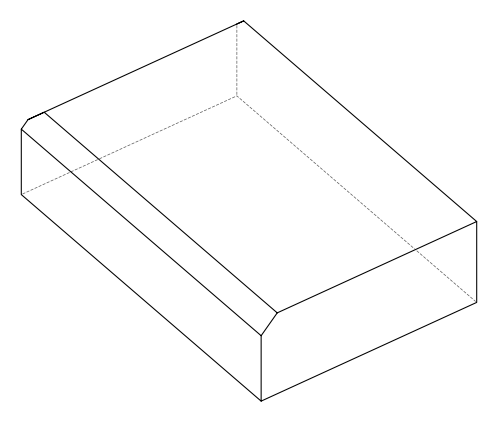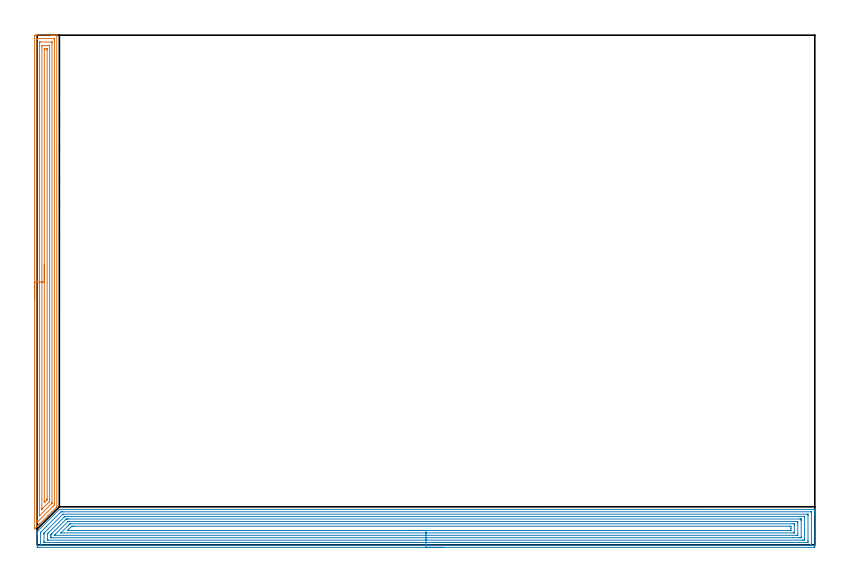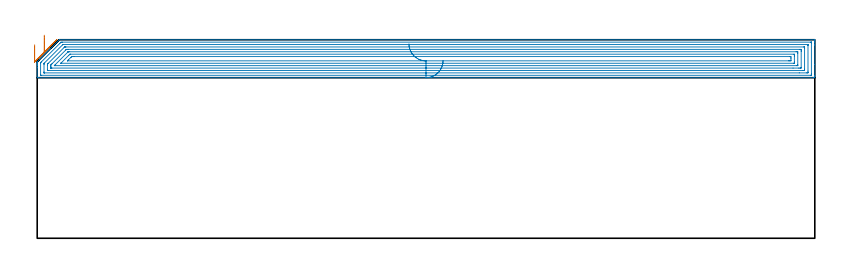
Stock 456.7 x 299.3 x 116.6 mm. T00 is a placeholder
(PLAN: 2 operations, 0 tool changes, 41 min)
(1 AREA_MILL | FG_CHAMFER_SURFACE | UGT0205_001 | 11.6 min | 25008 mm3)
(2 AREA_MILL_1 | FG_CHAMFER_SURFACE_1 | UGT0205_001 | 29.4 min | 112306 mm3)
(TOOL UGT0205_001 | Chamfer Mill 20 x 3 x 45 deg. | D20 FL50 Z2)
(OP 1 AREA_MILL)
G17 G21 G94 G90
T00 M6
G54
G17 G0 G90 X-1.5 Y144.3 S1061 M3
G43 Z126.6 H0
Z113.6
G94 G1 Y144.338 Z112.728 F250.
Y144.452 Z111.864
Y144.641 Z111.012
Y144.903 Z110.18
Y145.237 Z109.374
Y145.64 Z108.6
Y146.108 Z107.864
Y146.64 Z107.172
Y147.229 Z106.529
Y147.872 Z105.94
Y148.564 Z105.409
Y149.3 Z104.94
Y150.074 Z104.537
Y150.88 Z104.203
Y151.712 Z103.941
Y152.564 Z103.752
Y153.428 Z103.638
Y154.3 Z103.6
Y298.674
X-1.497 Y299.049 Z103.601
X-1.493 Y299.29 Z103.605
X-1.13 Y299.3 Z103.968
X8.503 Z113.597
X9.027 Z114.124
X9.378 Z114.474
X9.902 Z114.998
X10.254 Z115.349
X10.957 Z116.057
X11.203 Z116.302
X11.353 Y299.298 Z116.445
X11.498 Y299.29 Z116.589
X11.5 Y299.12 Z116.6
Y22.442
X11.499 Y22.306 Z116.586
X11.323 Y22.121 Z116.419
X6.314 Y17.113 Z111.413
X1.497 Y12.295 Z106.593
X1.362 Y12.161 Z106.46
X1.198 Y11.997 Z106.295
X1.06 Y11.857 Z106.155
X0.915 Y11.714 Z106.013
X0.769 Y11.568 Z105.866
X0.622 Y11.419 Z105.717
X0.468 Y11.267 Z105.566
X0.34 Y11.139 Z105.437
X0.184 Y10.981 Z105.279
X0.021 Y10.82 Z105.119
X-1.498 Y9.301 Z103.6
X-1.5 Y9.995
Y154.3
X-0.086 Z105.014
X-0.085 Y296.713 Z105.015
X-0.084 Y296.886 Z105.016
X-0.08 Y297.246 Z105.02
X-0.079 Y297.283 Z105.021
X-0.027 Y297.29 Z105.073
X0.081 Y297.295 Z105.181
X0.217 Y297.299 Z105.317
X9.849 Z114.949
X10.025 Y297.293 Z115.125
X10.058 Y297.29 Z115.158
X10.079 Y297.281 Z115.179
X10.081 Y297.242 Z115.181
X10.084 Y297.059 Z115.184
X10.085 Y296.886 Z115.185
X10.086 Y296.163 Z115.186
X10.085 Y24.23 Z115.185
X10.081 Y23.512 Z115.181
X10.079 Y23.336 Z115.179
X9.286 Y22.536 Z114.386
X0.253 Y13.502 Z105.353
X0.077 Y13.33 Z105.177
X-0.006 Y13.25 Z105.094
X-0.075 Y13.186 Z105.025
X-0.081 Y13.325 Z105.019
X-0.083 Y13.502 Z105.017
X-0.085 Y13.951 Z105.015
X-0.086 Y14.225 Z105.014
Y154.3
X1.329 Z106.429
Y294.376
X1.331 Y295.098 Z106.431
X1.333 Y295.265 Z106.433
X1.335 Y295.286 Z106.435
X1.35 Y295.29 Z106.45
X1.398 Y295.295 Z106.498
X1.497 Y295.298 Z106.597
X2.175 Y295.3 Z107.275
X8.569 Y295.299 Z113.669
X8.621 Y295.296 Z113.721
X8.655 Y295.29 Z113.755
X8.665 Y295.286 Z113.765
X8.666 Y295.269 Z113.766
X8.67 Y295.098 Z113.77
X8.671 Y294.926 Z113.771
Y24.952
X8.668 Y24.591 Z113.768
X8.665 Y24.411 Z113.765
X8.66 Y24.371 Z113.76
X8.517 Y24.216 Z113.617
X1.439 Y17.138 Z106.539
X1.377 Y17.078 Z106.477
X1.355 Y17.065 Z106.455
X1.335 Y17.054 Z106.435
X1.332 Y17.078 Z106.432
X1.33 Y17.109 Z106.43
X1.329 Y17.25 Z106.429
Y154.3
X2.743 Z107.843
Y292.932
X2.745 Y293.105 Z107.845
X2.748 Y293.242 Z107.848
X2.749 Y293.28 Z107.849
X2.764 Y293.29 Z107.864
X2.816 Y293.292 Z107.916
X3.249 Y293.3 Z108.349
X6.761 Z111.861
X7.182 Y293.294 Z112.282
X7.234 Y293.29 Z112.334
X7.251 Y293.287 Z112.351
X7.253 Y293.271 Z112.353
X7.256 Y293.21 Z112.356
X7.257 Y293.152 Z112.357
Y292.793
Y26.395
X7.256 Y26.018 Z112.356
X7.253 Y25.506 Z112.353
X7.25 Y25.412 Z112.35
X7.192 Y25.35 Z112.292
X6.974 Y25.124 Z112.074
X2.88 Y21.03 Z107.98
X2.81 Y20.962 Z107.91
X2.764 Y20.921 Z107.864
X2.752 Y20.912 Z107.852
X2.749 Y20.917 Z107.849
X2.746 Y20.96 Z107.846
X2.744 Y21.03 Z107.844
X2.743 Y21.17 Z107.843
Y21.548
Y154.3
X4.157 Z109.257
Y290.628
X4.16 Y291.058 Z109.26
X4.163 Y291.272 Z109.263
X4.164 Y291.29 Z109.264
X4.19 Y291.293 Z109.29
X4.248 Y291.297 Z109.348
X4.342 Y291.3 Z109.442
X5.734 Y291.298 Z110.834
X5.787 Y291.296 Z110.887
X5.824 Y291.29 Z110.924
X5.836 Y291.286 Z110.936
X5.838 Y291.267 Z110.938
X5.841 Y291.066 Z110.941
X5.843 Y290.661 Z110.943
Y26.912
X5.836 Y26.483 Z110.936
X5.828 Y26.438 Z110.928
X5.799 Y26.405 Z110.899
X5.743 Y26.344 Z110.843
X5.65 Y26.249 Z110.75
X5.42 Y26.018 Z110.52
X4.419 Y25.019 Z109.519
X4.321 Y24.923 Z109.421
X4.207 Y24.817 Z109.307
X4.164 Y24.785 Z109.264
X4.157 Y25.09 Z109.257
Y25.124
Y154.3
Y155.172 Z109.295
Y156.036 Z109.409
Y156.888 Z109.598
Y157.72 Z109.86
Y158.526 Z110.194
Y159.3 Z110.597
Y160.036 Z111.065
Y160.728 Z111.596
Y161.371 Z112.186
Y161.96 Z112.829
Y162.492 Z113.521
Y162.96 Z114.257
Y163.363 Z115.031
Y163.697 Z115.837
Y163.959 Z116.669
Y164.148 Z117.52
Y164.262 Z118.385
Y164.3 Z119.257
G0 Z126.6
M5
M2
(OP 2 AREA_MILL_1)
G17 G21 G94 G90
T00 M6
G54
G17 G0 G90 X238.35 Y-1.5 S1061 M3
G43 Z126.6 H0
Z104.3
G94 G1 X238.312 Z103.429 F250.
X238.198 Z102.564
X238.009 Z101.712
X237.747 Z100.88
X237.413 Z100.074
X237.01 Z99.3
X236.542 Z98.564
X236.01 Z97.872
X235.421 Z97.229
X234.778 Z96.64
X234.086 Z96.109
X233.35 Z95.64
X232.576 Z95.237
X231.77 Z94.903
X230.938 Z94.641
X230.086 Z94.452
X229.222 Z94.338
X228.35 Z94.3
X0.614
X0.238 Y-1.496 Z94.302
X0.01 Y-1.492 Z94.306
X0. Y-1.26 Z94.537
Y4.333 Z100.128
Y5.773 Z101.569
Y6.106 Z101.901
Y6.771 Z102.571
Y7.435 Z103.234
X0.001 Y7.546 Z103.345
X0.01 Y7.806 Z103.603
X0.079 Y7.878 Z103.676
X0.168 Y7.969 Z103.766
X12.944 Y20.743 Z116.542
X13.005 Y20.796 Z116.59
X13.117 Y20.8 Z116.6
X456.532
X456.69 Y20.797 Z116.588
X456.692 Y20.774 Z116.565
X456.7 Y20.412 Z116.211
Y20.063 Z115.862
Y19.397 Z115.192
Y18.178 Z113.975
Y17.625 Z113.419
Y6.244 Z102.041
Y-0.374 Z95.423
X456.696 Y-0.983 Z94.814
X456.692 Y-1.492 Z94.306
X456.601 Y-1.494 Z94.303
X456.086 Y-1.5 Z94.3
X228.35
Y-0.086 Z95.714
X2.4
X2.178 Y-0.084 Z95.716
X2.073 Y-0.082 Z95.718
X2.023 Y-0.079 Z95.721
X2.01 Y-0.075 Z95.725
X2.008 Y-0.057 Z95.743
X2.003 Y0.049 Z95.849
X2. Y0.3 Z96.1
X2.001 Y6.992 Z102.792
X2.003 Y7.19 Z102.99
X2.006 Y7.289 Z103.089
X2.01 Y7.338 Z103.138
X2.025 Y7.364 Z103.164
X2.4 Y7.75 Z103.55
X2.464 Y7.815 Z103.615
X13.139 Y18.49 Z114.29
X13.585 Y18.933 Z114.733
X14.01 Y19.354 Z115.154
X14.035 Y19.373 Z115.173
X14.915 Y19.386 Z115.186
X454.3
X454.522 Y19.384 Z115.184
X454.627 Y19.382 Z115.182
X454.677 Y19.379 Z115.179
X454.69 Y19.375 Z115.175
X454.692 Y19.357 Z115.157
X454.697 Y19.251 Z115.051
X454.7 Y19. Z114.8
X454.699 Y0.789 Z96.589
X454.698 Y0.394 Z96.194
X454.69 Y-0.005 Z95.795
X454.676 Y-0.079 Z95.721
X454.63 Y-0.081 Z95.719
X454.52 Y-0.084 Z95.716
X454.3 Y-0.086 Z95.714
X228.35
Y1.329 Z97.129
X4.187
X4.07 Y1.331 Z97.131
X4.029 Y1.333 Z97.133
X4.013 Y1.335 Z97.135
X4.01 Y1.367 Z97.167
X4.004 Y1.49 Z97.29
X4.001 Y1.675 Z97.475
X4. Y1.86 Z97.66
Y6.29 Z102.09
X4.004 Y6.641 Z102.441
X4.009 Y6.816 Z102.616
X4.013 Y6.902 Z102.702
X4.094 Y6.992 Z102.792
X4.139 Y7.039 Z102.839
X14.904 Y17.803 Z113.603
X15.053 Y17.942 Z113.742
X15.079 Y17.965 Z113.765
X15.108 Y17.967 Z113.767
X15.176 Y17.969 Z113.769
X15.448 Y17.971 Z113.771
X452.513
X452.63 Y17.969 Z113.769
X452.671 Y17.967 Z113.767
X452.687 Y17.966 Z113.766
X452.69 Y17.933 Z113.733
X452.696 Y17.81 Z113.61
X452.699 Y17.625 Z113.425
X452.7 Y17.44 Z113.24
Y2.376 Z98.176
X452.697 Y1.675 Z97.475
X452.693 Y1.497 Z97.297
X452.679 Y1.336 Z97.136
X452.513 Y1.334 Z97.134
X451.969 Y1.33 Z97.13
X447.596 Y1.329 Z97.129
X228.35
Y2.743 Z98.543
X6.682
X6.102 Y2.748 Z98.548
X6.039 Y2.75 Z98.55
X6.01 Y2.758 Z98.558
X6.008 Y2.805 Z98.605
X6.004 Y3.01 Z98.81
X6. Y3.42 Z99.22
Y6.078 Z101.878
X6.001 Y6.106 Z101.906
X6.006 Y6.32 Z102.12
X6.01 Y6.426 Z102.226
X6.065 Y6.504 Z102.304
X6.261 Y6.706 Z102.506
X6.541 Y6.992 Z102.792
X15.797 Y16.247 Z112.047
X16.047 Y16.491 Z112.291
X16.093 Y16.533 Z112.333
X16.117 Y16.55 Z112.35
X16.158 Y16.552 Z112.352
X16.335 Y16.555 Z112.355
X16.69 Y16.557 Z112.357
X16.873
X450.018
X450.598 Y16.552 Z112.352
X450.661 Y16.55 Z112.35
X450.69 Y16.542 Z112.342
X450.692 Y16.495 Z112.295
X450.696 Y16.29 Z112.09
X450.7 Y15.88 Z111.68
Y3.447 Z99.247
X450.696 Y3.018 Z98.818
X450.692 Y2.803 Z98.603
X450.69 Y2.755 Z98.555
X450.644 Y2.75 Z98.55
X450.54 Y2.747 Z98.547
X449.834 Y2.743 Z98.543
X449.651
X228.35
Y4.157 Z99.957
X8.652
X8.474 Y4.158 Z99.958
X8.119 Y4.162 Z99.962
X8.023 Y4.164 Z99.964
X8.01 Y4.186 Z99.986
X8.006 Y4.241 Z100.041
X8.003 Y4.333 Z100.133
X8. Y4.98 Z100.78
X8.001 Y5.22 Z101.02
X8.005 Y5.862 Z101.662
X8.01 Y5.984 Z101.784
X8.115 Y6.106 Z101.906
X8.379 Y6.376 Z102.176
X8.652 Y6.654 Z102.454
X16.828 Y14.829 Z110.629
X16.967 Y14.967 Z110.767
X17.093 Y15.087 Z110.887
X17.138 Y15.128 Z110.928
X17.228 Y15.136 Z110.936
X17.408 Y15.141 Z110.941
X17.583 Y15.142 Z110.942
X18.298 Y15.143 Z110.943
X448.048
X448.226 Y15.142 Z110.942
X448.581 Y15.138 Z110.938
X448.676 Y15.136 Z110.936
X448.69 Y15.114 Z110.914
X448.694 Y15.059 Z110.859
X448.697 Y14.967 Z110.767
X448.7 Y14.32 Z110.12
Y14.081 Z109.881
X448.699 Y4.574 Z100.374
X448.694 Y4.333 Z100.133
X448.69 Y4.178 Z99.978
X448.403 Y4.164 Z99.964
X448.223 Y4.159 Z99.959
X448.048 Y4.158 Z99.958
X447.333 Y4.157 Z99.957
X443.911
X228.35
Y5.571 Z101.371
X10.772
X10.438 Y5.573 Z101.373
X10.079 Y5.576 Z101.376
X10.056 Y5.578 Z101.378
X10.057 Y5.597 Z101.397
X10.496 Y6.048 Z101.848
X18.058 Y13.609 Z109.409
X18.119 Y13.668 Z109.468
X18.158 Y13.703 Z109.503
X18.179 Y13.72 Z109.52
X18.208 Y13.722 Z109.522
X18.476 Y13.726 Z109.526
X18.831 Y13.728 Z109.528
X445.724
X446.262 Y13.725 Z109.525
X446.623 Y13.722 Z109.522
X446.69 Y13.714 Z109.514
X446.696 Y13.65 Z109.45
X446.699 Y13.194 Z108.994
X446.7 Y12.76 Z108.56
Y6.106 Z101.906
X446.698 Y5.673 Z101.473
X446.693 Y5.609 Z101.409
X446.69 Y5.578 Z101.378
X446.665 Y5.576 Z101.376
X446.531 Y5.574 Z101.374
X446.262 Y5.572 Z101.372
X445.907 Y5.571 Z101.371
X228.35
Y6.985 Z102.785
X14.01 Y6.986 Z102.786
X13.901 Y6.992 Z102.792
X13.952 Y7.05 Z102.85
X14.01 Y7.112 Z102.912
X18.476 Y11.579 Z107.379
X18.845 Y11.943 Z107.743
X19.218 Y12.308 Z108.108
X19.363 Y12.314 Z108.114
X19.369 Y12.315 Z108.115
X444.469
X444.69 Y12.308 Z108.108
X444.697 Y12.089 Z107.889
X444.7 Y11.422 Z107.222
Y11.2 Z107.
X444.699 Y7.656 Z103.456
X444.69 Y6.992 Z102.792
X444.482 Y6.986 Z102.786
X444.476 Y6.985 Z102.785
X228.35
Y8.4 Z104.2
X17.949
X17.871 Y8.402 Z104.202
X17.791 Y8.406 Z104.206
X17.854 Y8.495 Z104.295
X18.113 Y8.764 Z104.564
X18.293 Y8.946 Z104.746
X18.476 Y9.129 Z104.929
X19.885 Y10.536 Z106.336
X20.076 Y10.72 Z106.52
X20.262 Y10.893 Z106.693
X20.79 Y10.899 Z106.699
X21.155 Y10.9 Z106.7
X21.681 Y10.901 Z106.701
X441.796 Y10.9 Z106.7
X442.325 Y10.898 Z106.698
X442.69 Y10.893 Z106.693
X442.7 Y10.526 Z106.326
Y9.65 Z105.45
Y8.754 Z104.554
X442.69 Y8.407 Z104.207
X442.162 Y8.401 Z104.201
X441.796 Y8.4 Z104.2
X441.271
X228.35
X227.478 Z104.238
X226.614 Z104.352
X225.762 Z104.54
X224.93 Z104.803
X224.124 Z105.137
X223.35 Z105.539
X222.614 Z106.008
X221.922 Z106.539
X221.279 Z107.129
X220.69 Z107.772
X220.158 Z108.464
X219.69 Z109.2
X219.287 Z109.973
X218.953 Z110.779
X218.691 Z111.611
X218.502 Z112.463
X218.388 Z113.328
X218.35 Z114.2
G0 Z126.6
M5
M2
